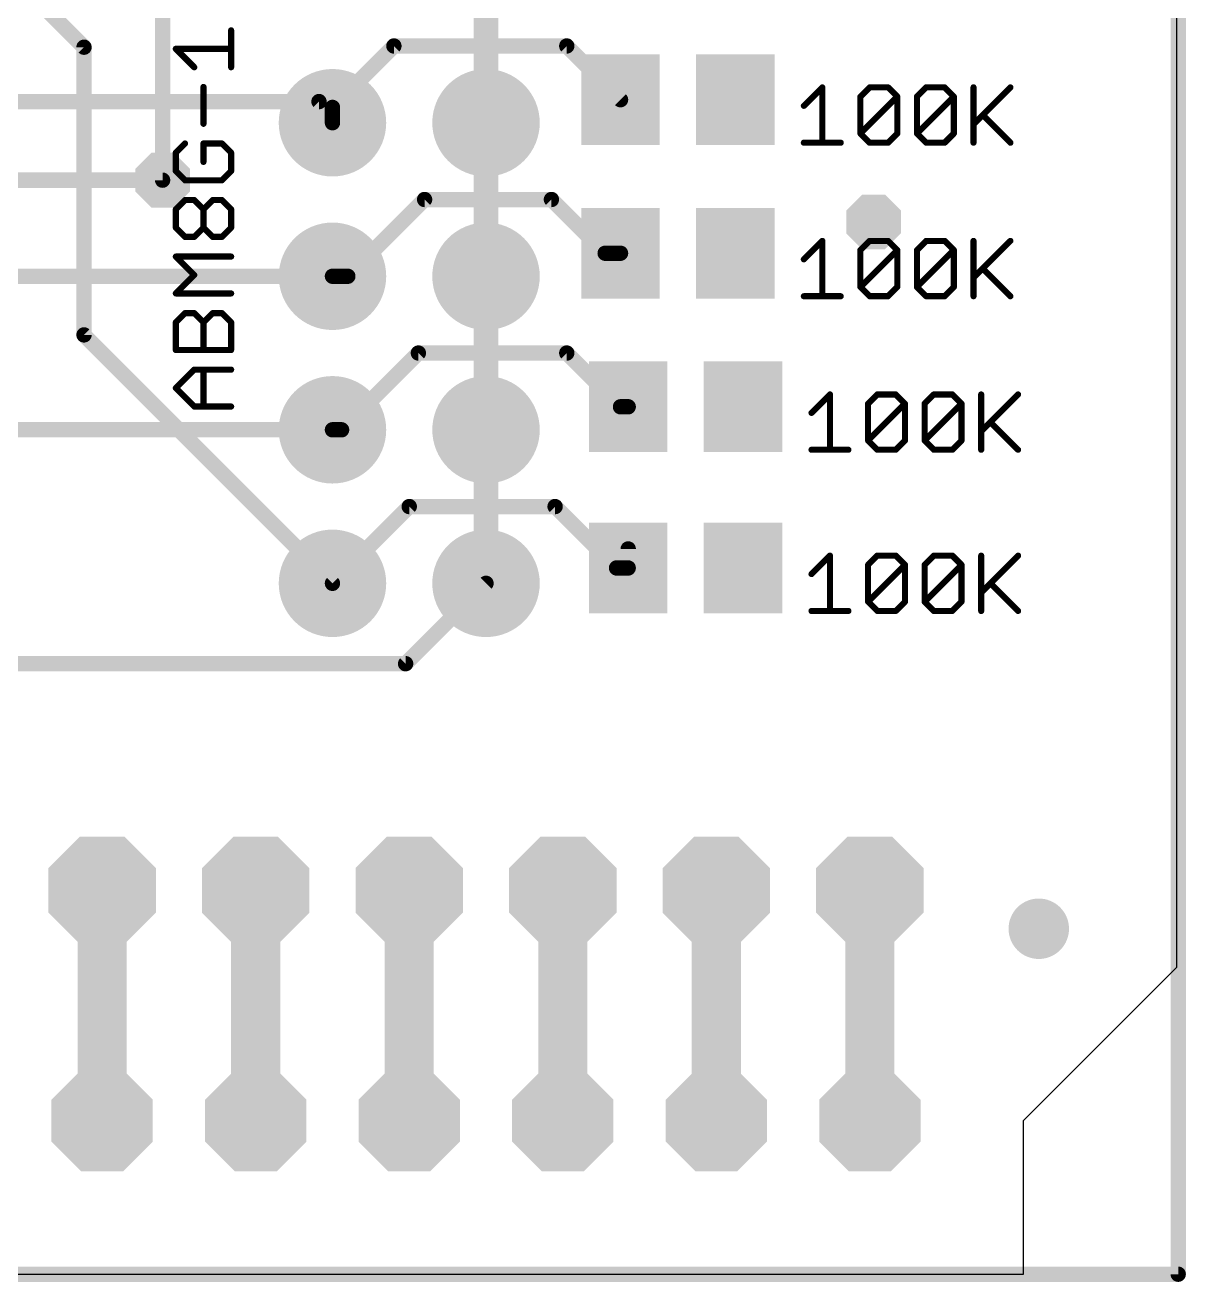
# Model space of a CAD drawing. Extents: x -2.6 to 77.4, y -0.1 to 55.9.
# Drawn here: x 49.53 to 68.73, y -0.13 to 20.66 of the extents above; entities that cross this region are included whole.
import ezdxf

# ---------------------------------------------------------------- set-up
doc = ezdxf.new("R2010")
doc.units = 0
for name, color, linetype in [('1', 12, 'CONTINUOUS'), ('16', 132, 'CONTINUOUS'), ('17', 110, 'CONTINUOUS'), ('18', 110, 'CONTINUOUS'), ('20', 53, 'CONTINUOUS'), ('27', 253, 'CONTINUOUS')]:
    doc.layers.add(name, color=color, linetype=linetype)

# ---------------------------------------------------------------- blocks, each defined once
blk = doc.blocks.new('PIE')
at = {"const_width": 0.5}
blk.add_lwpolyline([(0, -0.25, 1), (0, 0.25, 1), (0, -0.25)], format="xyb", dxfattribs=at)
blk = doc.blocks.new('OCTAGONP')
at = {"const_width": 0.5}
blk.add_lwpolyline([(-0.25, -0.1036), (-0.25, 0.1036), (-0.1036, 0.25), (0.1036, 0.25), (0.25, 0.1036), (0.25, -0.1036), (0.1036, -0.25), (-0.1036, -0.25), (-0.25, -0.1036), (-0.25, 0.1036)], dxfattribs=at)
blk = doc.blocks.new('ROUNDP')
at = {"const_width": 0.5}
blk.add_lwpolyline([(0, -0.25, 1), (0, 0.25, 1), (0, -0.25)], format="xyb", dxfattribs=at)
blk = doc.blocks.new('RECT')
blk.add_solid([(-0.5, -0.5), (0.5, -0.5), (-0.5, 0.5), (0.5, 0.5)])
blk = doc.blocks.new('OCTAGONV')
at = {"const_width": 0.5}
blk.add_lwpolyline([(-0.25, -0.1036), (-0.25, 0.1036), (-0.1036, 0.25), (0.1036, 0.25), (0.25, 0.1036), (0.25, -0.1036), (0.1036, -0.25), (-0.1036, -0.25), (-0.25, -0.1036), (-0.25, 0.1036)], dxfattribs=at)

msp = doc.modelspace()

# ---------------------------------------------------------------- linework, layer by layer
at = {"layer": '1', "const_width": 0.254}
for points in [[(68.6, 0), (68.6, 53.4)], [(55.626, 20.32), (54.61, 19.304)], [(58.486, 20.32), (55.626, 20.32)], [(59.375, 19.431), (58.486, 20.32)], [(54.387, 19.4), (49, 19.4)], [(54.61, 19.177), (54.387, 19.4)], [(54.61, 19.304), (54.61, 19.05)], [(54.61, 19.05), (54.61, 19.177)], [(41.2511, 18.1), (51.8, 18.1)], [(56.134, 17.78), (54.864, 16.51)], [(58.232, 17.78), (56.134, 17.78)], [(58.232, 17.78), (59.121, 16.891)], [(59.121, 16.891), (59.375, 16.891)], [(42.0026, 16.51), (54.61, 16.51)], [(54.864, 16.51), (54.61, 16.51)], [(56.031, 15.24), (54.761, 13.97)], [(58.486, 15.24), (56.031, 15.24)], [(58.486, 15.24), (59.375, 14.351)], [(59.375, 14.351), (59.502, 14.351)], [(43.6423, 13.97), (54.61, 13.97)], [(54.761, 13.97), (54.61, 13.97)], [(55.88, 12.7), (54.61, 11.43)], [(58.293, 12.7), (55.88, 12.7)], [(58.293, 12.7), (59.309, 11.684)], [(59.502, 11.684), (59.502, 11.999)], [(59.309, 11.684), (59.502, 11.684)], [(0, 0), (68.6, 0)]]:
    msp.add_lwpolyline(points, dxfattribs=at)
at = {"layer": '1', "const_width": 0.127}
for points in [[(55.626, 20.3835, 1), (55.626, 20.2565)], [(55.6709, 20.2751, 1), (55.5811, 20.3649)], [(58.5309, 20.3649, 1), (58.4411, 20.2751)], [(58.486, 20.2565, 1), (58.486, 20.3835)], [(54.4319, 19.4449, 1), (54.3421, 19.3551)], [(54.387, 19.3365, 1), (54.387, 19.4635)], [(54.6735, 19.304, 1), (54.5465, 19.304)], [(54.5651, 19.3489, 1), (54.6549, 19.2591)], [(59.3301, 19.3861, 1), (59.4199, 19.4759)], [(54.6735, 19.177, 1), (54.5465, 19.177)], [(54.5651, 19.1321, 1), (54.6549, 19.2219)], [(54.5465, 19.05, 1), (54.6735, 19.05)], [(54.5465, 19.05, 1), (54.6735, 19.05)], [(51.8, 18.0365, 1), (51.8, 18.1635)], [(56.134, 17.8435, 1), (56.134, 17.7165)], [(56.1789, 17.7351, 1), (56.0891, 17.8249)], [(58.2769, 17.8249, 1), (58.1871, 17.7351)], [(58.232, 17.7165, 1), (58.232, 17.8435)], [(59.121, 16.9545, 1), (59.121, 16.8275)], [(59.0761, 16.8461, 1), (59.1659, 16.9359)], [(59.375, 16.8275, 1), (59.375, 16.9545)], [(54.61, 16.5735, 1), (54.61, 16.4465)], [(54.61, 16.4465, 1), (54.61, 16.5735)], [(54.864, 16.4465, 1), (54.864, 16.5735)], [(54.8191, 16.5549, 1), (54.9089, 16.4651)], [(56.031, 15.3035, 1), (56.031, 15.1765)], [(56.0759, 15.1951, 1), (55.9861, 15.2849)], [(58.5309, 15.2849, 1), (58.4411, 15.1951)], [(58.486, 15.1765, 1), (58.486, 15.3035)], [(59.375, 14.4145, 1), (59.375, 14.2875)], [(59.3301, 14.3061, 1), (59.4199, 14.3959)], [(59.502, 14.2875, 1), (59.502, 14.4145)], [(54.61, 14.0335, 1), (54.61, 13.9065)], [(54.61, 13.9065, 1), (54.61, 14.0335)], [(54.7161, 14.0149, 1), (54.8059, 13.9251)], [(54.761, 13.9065, 1), (54.761, 14.0335)], [(55.88, 12.7635, 1), (55.88, 12.6365)], [(55.9249, 12.6551, 1), (55.8351, 12.7449)], [(58.3379, 12.7449, 1), (58.2481, 12.6551)], [(58.293, 12.6365, 1), (58.293, 12.7635)], [(59.5655, 11.999, 1), (59.4385, 11.999)], [(59.309, 11.7475, 1), (59.309, 11.6205)], [(59.2641, 11.6391, 1), (59.3539, 11.7289)], [(59.4385, 11.684, 1), (59.5655, 11.684)], [(59.502, 11.6205, 1), (59.502, 11.7475)], [(54.5651, 11.4749, 1), (54.6549, 11.3851)], [(68.5365, 0, 1), (68.6635, 0)], [(68.6, -0.0635, 1), (68.6, 0.0635)]]:
    msp.add_lwpolyline(points, format="xyb", dxfattribs=at)
at = {"layer": '16'}
for points, const_width in [([(68.6, 0), (68.6, 53.4)], 0.254), ([(51.8, 18.1), (51.8, 21.55)], 0.254), ([(57.15, 21.59), (57.15, 19.05)], 0.4064), ([(50.5, 20.3), (49.337, 21.463)], 0.254), ([(50.5, 15.54), (50.5, 20.3)], 0.254), ([(57.15, 19.05), (57.15, 16.51)], 0.4064), ([(57.15, 16.51), (57.15, 13.97)], 0.4064), ([(50.5, 15.54), (54.61, 11.43)], 0.254), ([(57.15, 13.97), (57.15, 11.43)], 0.4064), ([(55.82, 10.1), (57.15, 11.43)], 0.254), ([(55.82, 10.1), (40.8, 10.1)], 0.254), ([(50.8, 2.54), (50.8, 6.35)], 0.8128), ([(53.34, 2.54), (53.34, 6.35)], 0.8128), ([(55.88, 2.54), (55.88, 6.35)], 0.8128), ([(58.42, 2.54), (58.42, 6.35)], 0.8128), ([(60.96, 2.54), (60.96, 6.35)], 0.8128), ([(63.5, 2.54), (63.5, 6.35)], 0.8128), ([(0, 0), (68.6, 0)], 0.254)]:
    msp.add_lwpolyline(points, dxfattribs=dict(at, const_width=const_width))
for points, const_width in [([(50.5635, 20.3, 1), (50.4365, 20.3)], 0.127), ([(50.4551, 20.2551, 1), (50.5449, 20.3449)], 0.127), ([(57.2516, 19.05, 1), (57.0484, 19.05)], 0.2032), ([(57.0484, 19.05, 1), (57.2516, 19.05)], 0.2032), ([(51.7365, 18.1, 1), (51.8635, 18.1)], 0.127), ([(57.2516, 16.51, 1), (57.0484, 16.51)], 0.2032), ([(57.0484, 16.51, 1), (57.2516, 16.51)], 0.2032), ([(50.5449, 15.5849, 1), (50.4551, 15.4951)], 0.127), ([(50.4365, 15.54, 1), (50.5635, 15.54)], 0.127), ([(57.2516, 13.97, 1), (57.0484, 13.97)], 0.2032), ([(57.0484, 13.97, 1), (57.2516, 13.97)], 0.2032), ([(54.5651, 11.3851, 1), (54.6549, 11.4749)], 0.127), ([(57.0484, 11.43, 1), (57.2516, 11.43)], 0.2032), ([(57.1949, 11.3851, 1), (57.1051, 11.4749)], 0.127), ([(55.7751, 10.1449, 1), (55.8649, 10.0551)], 0.127), ([(55.82, 10.0365, 1), (55.82, 10.1635)], 0.127), ([(51.0032, 6.35, 1), (50.5968, 6.35)], 0.4064), ([(53.5432, 6.35, 1), (53.1368, 6.35)], 0.4064), ([(56.0832, 6.35, 1), (55.6768, 6.35)], 0.4064), ([(58.6232, 6.35, 1), (58.2168, 6.35)], 0.4064), ([(61.1632, 6.35, 1), (60.7568, 6.35)], 0.4064), ([(63.7032, 6.35, 1), (63.2968, 6.35)], 0.4064), ([(50.5968, 2.54, 1), (51.0032, 2.54)], 0.4064), ([(53.1368, 2.54, 1), (53.5432, 2.54)], 0.4064), ([(55.6768, 2.54, 1), (56.0832, 2.54)], 0.4064), ([(58.2168, 2.54, 1), (58.6232, 2.54)], 0.4064), ([(60.7568, 2.54, 1), (61.1632, 2.54)], 0.4064), ([(63.2968, 2.54, 1), (63.7032, 2.54)], 0.4064), ([(68.5365, 0, 1), (68.6635, 0)], 0.127), ([(68.6, -0.0635, 1), (68.6, 0.0635)], 0.127)]:
    msp.add_lwpolyline(points, format="xyb", dxfattribs=dict(at, const_width=const_width))
at = {"layer": '20'}
for p, q in [((68.58, 5.08), (68.58, 37.846)), ((66.04, 2.54), (68.58, 5.08)), ((66.04, 0), (66.04, 2.54)), ((0, 0), (66.04, 0))]:
    msp.add_line(p, q, dxfattribs=at)
at = {"layer": '27', "const_width": 0.1016}
for points in [[(52.9338, 19.968), (52.9338, 20.5781)], [(52.3237, 19.968), (52.0186, 20.273)], [(52.0186, 20.273), (52.9338, 20.273)], [(52.4762, 19.0324), (52.4762, 19.6426)], [(62.4078, 19.3299), (62.7129, 19.635)], [(62.7129, 19.635), (62.7129, 18.7198)], [(63.3433, 19.4825), (63.4958, 19.635)], [(63.4958, 19.635), (63.8009, 19.635)], [(63.8009, 19.635), (63.9534, 19.4825)], [(64.2788, 19.4825), (64.4314, 19.635)], [(64.4314, 19.635), (64.7364, 19.635)], [(64.7364, 19.635), (64.889, 19.4825)], [(65.2144, 19.635), (65.2144, 18.7198)], [(65.2144, 19.0249), (65.8245, 19.635)], [(63.3433, 18.8723), (63.3433, 19.4825)], [(63.3433, 18.8723), (63.9534, 19.4825)], [(63.9534, 19.4825), (63.9534, 18.8723)], [(64.2788, 18.8723), (64.2788, 19.4825)], [(64.2788, 18.8723), (64.889, 19.4825)], [(64.889, 19.4825), (64.889, 18.8723)], [(65.3669, 19.1774), (65.8245, 18.7198)], [(63.4958, 18.7198), (63.3433, 18.8723)], [(63.9534, 18.8723), (63.8009, 18.7198)], [(64.4314, 18.7198), (64.2788, 18.8723)], [(64.889, 18.8723), (64.7364, 18.7198)], [(52.1712, 18.707), (52.0186, 18.5545)], [(52.7813, 18.707), (52.4762, 18.707)], [(52.4762, 18.707), (52.4762, 18.402)], [(52.9338, 18.5545), (52.7813, 18.707)], [(62.4078, 18.7198), (63.0179, 18.7198)], [(63.8009, 18.7198), (63.4958, 18.7198)], [(64.7364, 18.7198), (64.4314, 18.7198)], [(52.0186, 18.5545), (52.0186, 18.2495)], [(52.9338, 18.2495), (52.9338, 18.5545)], [(52.0186, 18.2495), (52.1712, 18.0969)], [(52.7813, 18.0969), (52.9338, 18.2495)], [(52.1712, 18.0969), (52.7813, 18.0969)], [(52.0186, 17.619), (52.1712, 17.7715)], [(52.1712, 17.7715), (52.3237, 17.7715)], [(52.3237, 17.7715), (52.4762, 17.619)], [(52.4762, 17.619), (52.6287, 17.7715)], [(52.6287, 17.7715), (52.7813, 17.7715)], [(52.7813, 17.7715), (52.9338, 17.619)], [(52.0186, 17.3139), (52.0186, 17.619)], [(52.4762, 17.3139), (52.4762, 17.619)], [(52.9338, 17.619), (52.9338, 17.3139)], [(52.1712, 17.1614), (52.0186, 17.3139)], [(52.4762, 17.3139), (52.3237, 17.1614)], [(52.6287, 17.1614), (52.4762, 17.3139)], [(52.9338, 17.3139), (52.7813, 17.1614)], [(52.3237, 17.1614), (52.1712, 17.1614)], [(52.7813, 17.1614), (52.6287, 17.1614)], [(62.4078, 16.7899), (62.7129, 17.095)], [(62.7129, 17.095), (62.7129, 16.1798)], [(63.3433, 16.9425), (63.4958, 17.095)], [(63.4958, 17.095), (63.8009, 17.095)], [(63.8009, 17.095), (63.9534, 16.9425)], [(64.2788, 16.9425), (64.4314, 17.095)], [(64.4314, 17.095), (64.7364, 17.095)], [(64.7364, 17.095), (64.889, 16.9425)], [(65.2144, 17.095), (65.2144, 16.1798)], [(65.2144, 16.4849), (65.8245, 17.095)], [(52.3237, 16.5309), (52.0186, 16.836)], [(52.0186, 16.836), (52.9338, 16.836)], [(63.3433, 16.3323), (63.3433, 16.9425)], [(63.3433, 16.3323), (63.9534, 16.9425)], [(63.9534, 16.9425), (63.9534, 16.3323)], [(64.2788, 16.3323), (64.2788, 16.9425)], [(64.2788, 16.3323), (64.889, 16.9425)], [(64.889, 16.9425), (64.889, 16.3323)], [(65.3669, 16.6374), (65.8245, 16.1798)], [(52.0186, 16.2259), (52.3237, 16.5309)], [(52.9338, 16.2259), (52.0186, 16.2259)], [(62.4078, 16.1798), (63.0179, 16.1798)], [(63.4958, 16.1798), (63.3433, 16.3323)], [(63.8009, 16.1798), (63.4958, 16.1798)], [(63.9534, 16.3323), (63.8009, 16.1798)], [(64.4314, 16.1798), (64.2788, 16.3323)], [(64.7364, 16.1798), (64.4314, 16.1798)], [(64.889, 16.3323), (64.7364, 16.1798)], [(52.0186, 15.748), (52.1712, 15.9005)], [(52.1712, 15.9005), (52.3237, 15.9005)], [(52.3237, 15.9005), (52.4762, 15.748)], [(52.4762, 15.748), (52.6287, 15.9005)], [(52.6287, 15.9005), (52.7813, 15.9005)], [(52.7813, 15.9005), (52.9338, 15.748)], [(52.0186, 15.2904), (52.0186, 15.748)], [(52.4762, 15.2904), (52.4762, 15.748)], [(52.9338, 15.748), (52.9338, 15.2904)], [(52.9338, 15.2904), (52.0186, 15.2904)], [(52.0186, 14.6599), (52.3237, 14.965)], [(52.3237, 14.965), (52.9338, 14.965)], [(52.4762, 14.3549), (52.4762, 14.965)], [(52.3237, 14.3549), (52.0186, 14.6599)], [(62.5348, 14.2499), (62.8399, 14.555)], [(62.8399, 14.555), (62.8399, 13.6398)], [(63.4703, 14.4024), (63.6228, 14.555)], [(63.6228, 14.555), (63.9279, 14.555)], [(63.9279, 14.555), (64.0804, 14.4024)], [(64.4058, 14.4024), (64.5584, 14.555)], [(64.5584, 14.555), (64.8634, 14.555)], [(64.8634, 14.555), (65.016, 14.4024)], [(65.3414, 14.555), (65.3414, 13.6398)], [(65.3414, 13.9449), (65.9515, 14.555)], [(52.9338, 14.3549), (52.3237, 14.3549)], [(63.4703, 13.7923), (63.4703, 14.4024)], [(63.4703, 13.7923), (64.0804, 14.4024)], [(64.0804, 14.4024), (64.0804, 13.7923)], [(64.4058, 13.7923), (64.4058, 14.4024)], [(64.4058, 13.7923), (65.016, 14.4024)], [(65.016, 14.4024), (65.016, 13.7923)], [(65.4939, 14.0974), (65.9515, 13.6398)], [(63.6228, 13.6398), (63.4703, 13.7923)], [(64.0804, 13.7923), (63.9279, 13.6398)], [(64.5584, 13.6398), (64.4058, 13.7923)], [(65.016, 13.7923), (64.8634, 13.6398)], [(62.5348, 13.6398), (63.1449, 13.6398)], [(63.9279, 13.6398), (63.6228, 13.6398)], [(64.8634, 13.6398), (64.5584, 13.6398)], [(62.5348, 11.5829), (62.8399, 11.888)], [(62.8399, 11.888), (62.8399, 10.9728)], [(63.4703, 11.7355), (63.6228, 11.888)], [(63.6228, 11.888), (63.9279, 11.888)], [(63.9279, 11.888), (64.0804, 11.7355)], [(64.4058, 11.7355), (64.5584, 11.888)], [(64.5584, 11.888), (64.8634, 11.888)], [(64.8634, 11.888), (65.016, 11.7355)], [(65.3414, 11.888), (65.3414, 10.9728)], [(65.3414, 11.2779), (65.9515, 11.888)], [(63.4703, 11.1253), (63.4703, 11.7355)], [(63.4703, 11.1253), (64.0804, 11.7355)], [(64.0804, 11.7355), (64.0804, 11.1253)], [(64.4058, 11.1253), (64.4058, 11.7355)], [(64.4058, 11.1253), (65.016, 11.7355)], [(65.016, 11.7355), (65.016, 11.1253)], [(65.4939, 11.4304), (65.9515, 10.9728)], [(62.5348, 10.9728), (63.1449, 10.9728)], [(63.6228, 10.9728), (63.4703, 11.1253)], [(63.9279, 10.9728), (63.6228, 10.9728)], [(64.0804, 11.1253), (63.9279, 10.9728)], [(64.5584, 10.9728), (64.4058, 11.1253)], [(64.8634, 10.9728), (64.5584, 10.9728)], [(65.016, 11.1253), (64.8634, 10.9728)]]:
    msp.add_lwpolyline(points, dxfattribs=at)
at = {"layer": '27', "const_width": 0.0508}
for points in [[(52.9592, 20.5781, 1), (52.9084, 20.5781)], [(52.0186, 20.2984, 1), (52.0186, 20.2476)], [(52.0366, 20.291, 1), (52.0007, 20.2551)], [(52.9338, 20.2476, 1), (52.9338, 20.2984)], [(52.3057, 19.95, 1), (52.3416, 19.9859)], [(52.9084, 19.968, 1), (52.9592, 19.968)], [(52.5016, 19.6426, 1), (52.4508, 19.6426)], [(62.7383, 19.635, 1), (62.6875, 19.635)], [(62.7308, 19.617, 1), (62.6949, 19.6529)], [(63.4958, 19.6604, 1), (63.4958, 19.6096)], [(63.5138, 19.617, 1), (63.4779, 19.6529)], [(63.8189, 19.6529, 1), (63.7829, 19.617)], [(63.8009, 19.6096, 1), (63.8009, 19.6604)], [(64.4314, 19.6604, 1), (64.4314, 19.6096)], [(64.4493, 19.617, 1), (64.4134, 19.6529)], [(64.7544, 19.6529, 1), (64.7185, 19.617)], [(64.7364, 19.6096, 1), (64.7364, 19.6604)], [(65.2398, 19.635, 1), (65.189, 19.635)], [(65.8424, 19.617, 1), (65.8065, 19.6529)], [(62.3898, 19.3479, 1), (62.4258, 19.312)], [(63.3687, 19.4825, 1), (63.3179, 19.4825)], [(63.3254, 19.5004, 1), (63.3613, 19.4645)], [(63.9788, 19.4825, 1), (63.928, 19.4825)], [(63.9714, 19.4645, 1), (63.9355, 19.5004)], [(63.9355, 19.4645, 1), (63.9714, 19.5004)], [(64.3042, 19.4825, 1), (64.2534, 19.4825)], [(64.2609, 19.5004, 1), (64.2968, 19.4645)], [(64.9144, 19.4825, 1), (64.8636, 19.4825)], [(64.9069, 19.4645, 1), (64.871, 19.5004)], [(64.871, 19.4645, 1), (64.9069, 19.5004)], [(65.3848, 19.1954, 1), (65.3489, 19.1594)], [(52.4508, 19.0324, 1), (52.5016, 19.0324)], [(63.3613, 18.8903, 1), (63.3254, 18.8544)], [(63.9714, 18.8544, 1), (63.9355, 18.8903)], [(64.2968, 18.8903, 1), (64.2609, 18.8544)], [(64.9069, 18.8544, 1), (64.871, 18.8903)], [(65.1964, 19.0428, 1), (65.2323, 19.0069)], [(52.1891, 18.6891, 1), (52.1532, 18.725)], [(52.4762, 18.7324, 1), (52.4762, 18.6816)], [(52.5016, 18.707, 1), (52.4508, 18.707)], [(52.7992, 18.725, 1), (52.7633, 18.6891)], [(52.7813, 18.6816, 1), (52.7813, 18.7324)], [(62.4078, 18.7452, 1), (62.4078, 18.6944)], [(62.6875, 18.7198, 1), (62.7383, 18.7198)], [(63.0179, 18.6944, 1), (63.0179, 18.7452)], [(63.3179, 18.8723, 1), (63.3687, 18.8723)], [(63.3254, 18.8903, 1), (63.3613, 18.8544)], [(63.4958, 18.7452, 1), (63.4958, 18.6944)], [(63.4779, 18.7018, 1), (63.5138, 18.7378)], [(63.7829, 18.7378, 1), (63.8189, 18.7018)], [(63.8009, 18.6944, 1), (63.8009, 18.7452)], [(63.928, 18.8723, 1), (63.9788, 18.8723)], [(64.2534, 18.8723, 1), (64.3042, 18.8723)], [(64.2609, 18.8903, 1), (64.2968, 18.8544)], [(64.4314, 18.7452, 1), (64.4314, 18.6944)], [(64.4134, 18.7018, 1), (64.4493, 18.7378)], [(64.7185, 18.7378, 1), (64.7544, 18.7018)], [(64.7364, 18.6944, 1), (64.7364, 18.7452)], [(64.8636, 18.8723, 1), (64.9144, 18.8723)], [(65.189, 18.7198, 1), (65.2398, 18.7198)], [(65.8065, 18.7018, 1), (65.8424, 18.7378)], [(52.044, 18.5545, 1), (51.9932, 18.5545)], [(52.0007, 18.5725, 1), (52.0366, 18.5366)], [(52.9592, 18.5545, 1), (52.9084, 18.5545)], [(52.9158, 18.5366, 1), (52.9518, 18.5725)], [(52.0366, 18.2674, 1), (52.0007, 18.2315)], [(52.4508, 18.402, 1), (52.5016, 18.402)], [(52.9518, 18.2315, 1), (52.9158, 18.2674)], [(51.9932, 18.2495, 1), (52.044, 18.2495)], [(52.1712, 18.1223, 1), (52.1712, 18.0715)], [(52.1532, 18.079, 1), (52.1891, 18.1149)], [(52.7633, 18.1149, 1), (52.7992, 18.079)], [(52.7813, 18.0715, 1), (52.7813, 18.1223)], [(52.9084, 18.2495, 1), (52.9592, 18.2495)], [(52.1712, 17.7969, 1), (52.1712, 17.7461)], [(52.1891, 17.7536, 1), (52.1532, 17.7895)], [(52.3416, 17.7895, 1), (52.3057, 17.7536)], [(52.3237, 17.7461, 1), (52.3237, 17.7969)], [(52.6287, 17.7969, 1), (52.6287, 17.7461)], [(52.6467, 17.7536, 1), (52.6108, 17.7895)], [(52.7992, 17.7895, 1), (52.7633, 17.7536)], [(52.7813, 17.7461, 1), (52.7813, 17.7969)], [(52.044, 17.619, 1), (51.9932, 17.619)], [(52.0007, 17.637, 1), (52.0366, 17.601)], [(52.4582, 17.637, 1), (52.4942, 17.601)], [(52.5016, 17.619, 1), (52.4508, 17.619)], [(52.4582, 17.601, 1), (52.4942, 17.637)], [(52.9592, 17.619, 1), (52.9084, 17.619)], [(52.9158, 17.601, 1), (52.9518, 17.637)], [(51.9932, 17.3139, 1), (52.044, 17.3139)], [(52.0366, 17.3319, 1), (52.0007, 17.296)], [(52.4942, 17.3319, 1), (52.4582, 17.296)], [(52.4508, 17.3139, 1), (52.5016, 17.3139)], [(52.4942, 17.296, 1), (52.4582, 17.3319)], [(52.9084, 17.3139, 1), (52.9592, 17.3139)], [(52.9518, 17.296, 1), (52.9158, 17.3319)], [(52.1712, 17.1868, 1), (52.1712, 17.136)], [(52.1532, 17.1434, 1), (52.1891, 17.1794)], [(52.3057, 17.1794, 1), (52.3416, 17.1434)], [(52.3237, 17.136, 1), (52.3237, 17.1868)], [(52.6287, 17.1868, 1), (52.6287, 17.136)], [(52.6108, 17.1434, 1), (52.6467, 17.1794)], [(52.7633, 17.1794, 1), (52.7992, 17.1434)], [(52.7813, 17.136, 1), (52.7813, 17.1868)], [(62.7383, 17.095, 1), (62.6875, 17.095)], [(62.7308, 17.077, 1), (62.6949, 17.1129)], [(63.4958, 17.1204, 1), (63.4958, 17.0696)], [(63.5138, 17.077, 1), (63.4779, 17.1129)], [(63.8189, 17.1129, 1), (63.7829, 17.077)], [(63.8009, 17.0696, 1), (63.8009, 17.1204)], [(64.4314, 17.1204, 1), (64.4314, 17.0696)], [(64.4493, 17.077, 1), (64.4134, 17.1129)], [(64.7544, 17.1129, 1), (64.7185, 17.077)], [(64.7364, 17.0696, 1), (64.7364, 17.1204)], [(65.2398, 17.095, 1), (65.189, 17.095)], [(65.8424, 17.077, 1), (65.8065, 17.1129)], [(52.0366, 16.854, 1), (52.0007, 16.818)], [(52.0186, 16.8614, 1), (52.0186, 16.8106)], [(52.9338, 16.8106, 1), (52.9338, 16.8614)], [(63.3687, 16.9425, 1), (63.3179, 16.9425)], [(63.3254, 16.9604, 1), (63.3613, 16.9245)], [(63.9788, 16.9425, 1), (63.928, 16.9425)], [(63.9714, 16.9245, 1), (63.9355, 16.9604)], [(63.9355, 16.9245, 1), (63.9714, 16.9604)], [(64.3042, 16.9425, 1), (64.2534, 16.9425)], [(64.2609, 16.9604, 1), (64.2968, 16.9245)], [(64.9144, 16.9425, 1), (64.8636, 16.9425)], [(64.9069, 16.9245, 1), (64.871, 16.9604)], [(64.871, 16.9245, 1), (64.9069, 16.9604)], [(62.3898, 16.8079, 1), (62.4258, 16.772)], [(65.3848, 16.6554, 1), (65.3489, 16.6194)], [(52.3416, 16.513, 1), (52.3057, 16.5489)], [(52.3057, 16.513, 1), (52.3416, 16.5489)], [(65.1964, 16.5028, 1), (65.2323, 16.4669)], [(52.0186, 16.2513, 1), (52.0186, 16.2005)], [(52.0007, 16.2438, 1), (52.0366, 16.2079)], [(52.9338, 16.2005, 1), (52.9338, 16.2513)], [(62.4078, 16.2052, 1), (62.4078, 16.1544)], [(63.0179, 16.1544, 1), (63.0179, 16.2052)], [(63.3179, 16.3323, 1), (63.3687, 16.3323)], [(63.3613, 16.3503, 1), (63.3254, 16.3144)], [(63.3254, 16.3503, 1), (63.3613, 16.3144)], [(63.4958, 16.2052, 1), (63.4958, 16.1544)], [(63.4779, 16.1618, 1), (63.5138, 16.1978)], [(63.7829, 16.1978, 1), (63.8189, 16.1618)], [(63.8009, 16.1544, 1), (63.8009, 16.2052)], [(63.928, 16.3323, 1), (63.9788, 16.3323)], [(63.9714, 16.3144, 1), (63.9355, 16.3503)], [(64.2534, 16.3323, 1), (64.3042, 16.3323)], [(64.2968, 16.3503, 1), (64.2609, 16.3144)], [(64.2609, 16.3503, 1), (64.2968, 16.3144)], [(64.4314, 16.2052, 1), (64.4314, 16.1544)], [(64.4134, 16.1618, 1), (64.4493, 16.1978)], [(64.7185, 16.1978, 1), (64.7544, 16.1618)], [(64.7364, 16.1544, 1), (64.7364, 16.2052)], [(64.8636, 16.3323, 1), (64.9144, 16.3323)], [(64.9069, 16.3144, 1), (64.871, 16.3503)], [(65.8065, 16.1618, 1), (65.8424, 16.1978)], [(62.6875, 16.1798, 1), (62.7383, 16.1798)], [(65.189, 16.1798, 1), (65.2398, 16.1798)], [(52.1712, 15.9259, 1), (52.1712, 15.8751)], [(52.1891, 15.8825, 1), (52.1532, 15.9184)], [(52.3416, 15.9184, 1), (52.3057, 15.8825)], [(52.3237, 15.8751, 1), (52.3237, 15.9259)], [(52.6287, 15.9259, 1), (52.6287, 15.8751)], [(52.6467, 15.8825, 1), (52.6108, 15.9184)], [(52.7992, 15.9184, 1), (52.7633, 15.8825)], [(52.7813, 15.8751, 1), (52.7813, 15.9259)], [(52.044, 15.748, 1), (51.9932, 15.748)], [(52.0007, 15.7659, 1), (52.0366, 15.73)], [(52.5016, 15.748, 1), (52.4508, 15.748)], [(52.4582, 15.7659, 1), (52.4942, 15.73)], [(52.4582, 15.73, 1), (52.4942, 15.7659)], [(52.9592, 15.748, 1), (52.9084, 15.748)], [(52.9158, 15.73, 1), (52.9518, 15.7659)], [(52.0186, 15.3158, 1), (52.0186, 15.265)], [(51.9932, 15.2904, 1), (52.044, 15.2904)], [(52.4508, 15.2904, 1), (52.5016, 15.2904)], [(52.9084, 15.2904, 1), (52.9592, 15.2904)], [(52.9338, 15.265, 1), (52.9338, 15.3158)], [(52.3237, 14.9904, 1), (52.3237, 14.9396)], [(52.3416, 14.947, 1), (52.3057, 14.9829)], [(52.5016, 14.965, 1), (52.4508, 14.965)], [(52.9338, 14.9396, 1), (52.9338, 14.9904)], [(52.0366, 14.6779, 1), (52.0007, 14.6419)], [(52.0007, 14.6779, 1), (52.0366, 14.6419)], [(62.8653, 14.555, 1), (62.8145, 14.555)], [(62.8578, 14.537, 1), (62.8219, 14.5729)], [(63.6228, 14.5804, 1), (63.6228, 14.5296)], [(63.6408, 14.537, 1), (63.6049, 14.5729)], [(63.9459, 14.5729, 1), (63.9099, 14.537)], [(63.9279, 14.5296, 1), (63.9279, 14.5804)], [(64.5584, 14.5804, 1), (64.5584, 14.5296)], [(64.5763, 14.537, 1), (64.5404, 14.5729)], [(64.8814, 14.5729, 1), (64.8455, 14.537)], [(64.8634, 14.5296, 1), (64.8634, 14.5804)], [(65.3668, 14.555, 1), (65.316, 14.555)], [(65.9694, 14.537, 1), (65.9335, 14.5729)], [(52.3237, 14.3803, 1), (52.3237, 14.3295)], [(52.3057, 14.3369, 1), (52.3416, 14.3728)], [(52.4508, 14.3549, 1), (52.5016, 14.3549)], [(52.9338, 14.3295, 1), (52.9338, 14.3803)], [(63.4957, 14.4024, 1), (63.4449, 14.4024)], [(63.4524, 14.4204, 1), (63.4883, 14.3845)], [(64.1058, 14.4024, 1), (64.055, 14.4024)], [(64.0984, 14.3845, 1), (64.0625, 14.4204)], [(64.0625, 14.3845, 1), (64.0984, 14.4204)], [(64.4312, 14.4024, 1), (64.3804, 14.4024)], [(64.3879, 14.4204, 1), (64.4238, 14.3845)], [(65.0414, 14.4024, 1), (64.9906, 14.4024)], [(65.0339, 14.3845, 1), (64.998, 14.4204)], [(64.998, 14.3845, 1), (65.0339, 14.4204)], [(62.5168, 14.2679, 1), (62.5528, 14.232)], [(65.5118, 14.1154, 1), (65.4759, 14.0794)], [(65.3234, 13.9628, 1), (65.3593, 13.9269)], [(63.4449, 13.7923, 1), (63.4957, 13.7923)], [(63.4883, 13.8103, 1), (63.4524, 13.7744)], [(63.4524, 13.8103, 1), (63.4883, 13.7744)], [(64.055, 13.7923, 1), (64.1058, 13.7923)], [(64.0984, 13.7744, 1), (64.0625, 13.8103)], [(64.3804, 13.7923, 1), (64.4312, 13.7923)], [(64.4238, 13.8103, 1), (64.3879, 13.7744)], [(64.3879, 13.8103, 1), (64.4238, 13.7744)], [(64.9906, 13.7923, 1), (65.0414, 13.7923)], [(65.0339, 13.7744, 1), (64.998, 13.8103)], [(62.5348, 13.6652, 1), (62.5348, 13.6144)], [(62.8145, 13.6398, 1), (62.8653, 13.6398)], [(63.1449, 13.6144, 1), (63.1449, 13.6652)], [(63.6228, 13.6652, 1), (63.6228, 13.6144)], [(63.6049, 13.6218, 1), (63.6408, 13.6578)], [(63.9099, 13.6578, 1), (63.9459, 13.6218)], [(63.9279, 13.6144, 1), (63.9279, 13.6652)], [(64.5584, 13.6652, 1), (64.5584, 13.6144)], [(64.5404, 13.6218, 1), (64.5763, 13.6578)], [(64.8455, 13.6578, 1), (64.8814, 13.6218)], [(64.8634, 13.6144, 1), (64.8634, 13.6652)], [(65.316, 13.6398, 1), (65.3668, 13.6398)], [(65.9335, 13.6218, 1), (65.9694, 13.6578)], [(62.8653, 11.888, 1), (62.8145, 11.888)], [(62.8578, 11.87, 1), (62.8219, 11.9059)], [(63.6228, 11.9134, 1), (63.6228, 11.8626)], [(63.6408, 11.87, 1), (63.6049, 11.9059)], [(63.9459, 11.9059, 1), (63.9099, 11.87)], [(63.9279, 11.8626, 1), (63.9279, 11.9134)], [(64.5584, 11.9134, 1), (64.5584, 11.8626)], [(64.5763, 11.87, 1), (64.5404, 11.9059)], [(64.8814, 11.9059, 1), (64.8455, 11.87)], [(64.8634, 11.8626, 1), (64.8634, 11.9134)], [(65.3668, 11.888, 1), (65.316, 11.888)], [(65.9694, 11.87, 1), (65.9335, 11.9059)], [(63.4957, 11.7355, 1), (63.4449, 11.7355)], [(63.4524, 11.7534, 1), (63.4883, 11.7175)], [(64.1058, 11.7355, 1), (64.055, 11.7355)], [(64.0984, 11.7175, 1), (64.0625, 11.7534)], [(64.0625, 11.7175, 1), (64.0984, 11.7534)], [(64.4312, 11.7355, 1), (64.3804, 11.7355)], [(64.3879, 11.7534, 1), (64.4238, 11.7175)], [(65.0414, 11.7355, 1), (64.9906, 11.7355)], [(65.0339, 11.7175, 1), (64.998, 11.7534)], [(64.998, 11.7175, 1), (65.0339, 11.7534)], [(62.5168, 11.6009, 1), (62.5528, 11.565)], [(65.5118, 11.4484, 1), (65.4759, 11.4124)], [(65.3234, 11.2958, 1), (65.3593, 11.2599)], [(62.5348, 10.9982, 1), (62.5348, 10.9474)], [(63.1449, 10.9474, 1), (63.1449, 10.9982)], [(63.4449, 11.1253, 1), (63.4957, 11.1253)], [(63.4883, 11.1433, 1), (63.4524, 11.1074)], [(63.4524, 11.1433, 1), (63.4883, 11.1074)], [(63.6228, 10.9982, 1), (63.6228, 10.9474)], [(63.9279, 10.9474, 1), (63.9279, 10.9982)], [(64.055, 11.1253, 1), (64.1058, 11.1253)], [(64.0984, 11.1074, 1), (64.0625, 11.1433)], [(64.3804, 11.1253, 1), (64.4312, 11.1253)], [(64.4238, 11.1433, 1), (64.3879, 11.1074)], [(64.3879, 11.1433, 1), (64.4238, 11.1074)], [(64.5584, 10.9982, 1), (64.5584, 10.9474)], [(64.8634, 10.9474, 1), (64.8634, 10.9982)], [(64.9906, 11.1253, 1), (65.0414, 11.1253)], [(65.0339, 11.1074, 1), (64.998, 11.1433)], [(62.8145, 10.9728, 1), (62.8653, 10.9728)], [(63.6049, 10.9548, 1), (63.6408, 10.9908)], [(63.9099, 10.9908, 1), (63.9459, 10.9548)], [(64.5404, 10.9548, 1), (64.5763, 10.9908)], [(64.8455, 10.9908, 1), (64.8814, 10.9548)], [(65.316, 10.9728, 1), (65.3668, 10.9728)], [(65.9335, 10.9548, 1), (65.9694, 10.9908)]]:
    msp.add_lwpolyline(points, format="xyb", dxfattribs=at)

# ---------------------------------------------------------------- block references
at = {"layer": '1', "xscale": 1.3, "yscale": 1.5}
for p in [(59.375, 19.431), (61.275, 19.431), (59.375, 16.891), (61.275, 16.891), (59.502, 14.351), (61.402, 14.351), (59.502, 11.684), (61.402, 11.684)]:
    msp.add_blockref('RECT', p, dxfattribs=at)
at = {"layer": '1'}
msp.add_blockref('PIE', (66.294, 5.715), dxfattribs=at)
at = {"layer": '17', "xscale": 1.778, "yscale": 1.778}
for name, p, rotation in [('ROUNDP', (54.61, 19.05), 90), ('ROUNDP', (54.61, 19.05), 90), ('ROUNDP', (57.15, 19.05), 90), ('ROUNDP', (57.15, 19.05), 90), ('ROUNDP', (54.61, 16.51), 90), ('ROUNDP', (54.61, 16.51), 90), ('ROUNDP', (57.15, 16.51), 90), ('ROUNDP', (57.15, 16.51), 90), ('ROUNDP', (54.61, 13.97), 90), ('ROUNDP', (54.61, 13.97), 90), ('ROUNDP', (57.15, 13.97), 90), ('ROUNDP', (57.15, 13.97), 90), ('ROUNDP', (54.61, 11.43), 90), ('ROUNDP', (54.61, 11.43), 90), ('ROUNDP', (57.15, 11.43), 90), ('ROUNDP', (57.15, 11.43), 90), ('OCTAGONP', (50.8, 6.35), 270), ('OCTAGONP', (50.8, 6.35), 270), ('OCTAGONP', (53.34, 6.35), 270), ('OCTAGONP', (53.34, 6.35), 270), ('OCTAGONP', (55.88, 6.35), 270), ('OCTAGONP', (55.88, 6.35), 270), ('OCTAGONP', (58.42, 6.35), 270), ('OCTAGONP', (58.42, 6.35), 270), ('OCTAGONP', (60.96, 6.35), 270), ('OCTAGONP', (60.96, 6.35), 270), ('OCTAGONP', (63.5, 6.35), 270), ('OCTAGONP', (63.5, 6.35), 270)]:
    msp.add_blockref(name, p, dxfattribs=dict(at, rotation=rotation))
at = {"layer": '17', "xscale": 1.6764, "yscale": 1.6764}
for p in [(50.8, 2.54), (50.8, 2.54), (53.34, 2.54), (53.34, 2.54), (55.88, 2.54), (55.88, 2.54), (58.42, 2.54), (58.42, 2.54), (60.96, 2.54), (60.96, 2.54), (63.5, 2.54), (63.5, 2.54)]:
    msp.add_blockref('OCTAGONP', p, dxfattribs=at)
at = {"layer": '18', "xscale": 0.9064, "yscale": 0.9064}
for p in [(51.8, 18.1), (51.8, 18.1), (63.562, 17.409), (63.562, 17.409)]:
    msp.add_blockref('OCTAGONV', p, dxfattribs=at)

doc.saveas('drawing.dxf')
